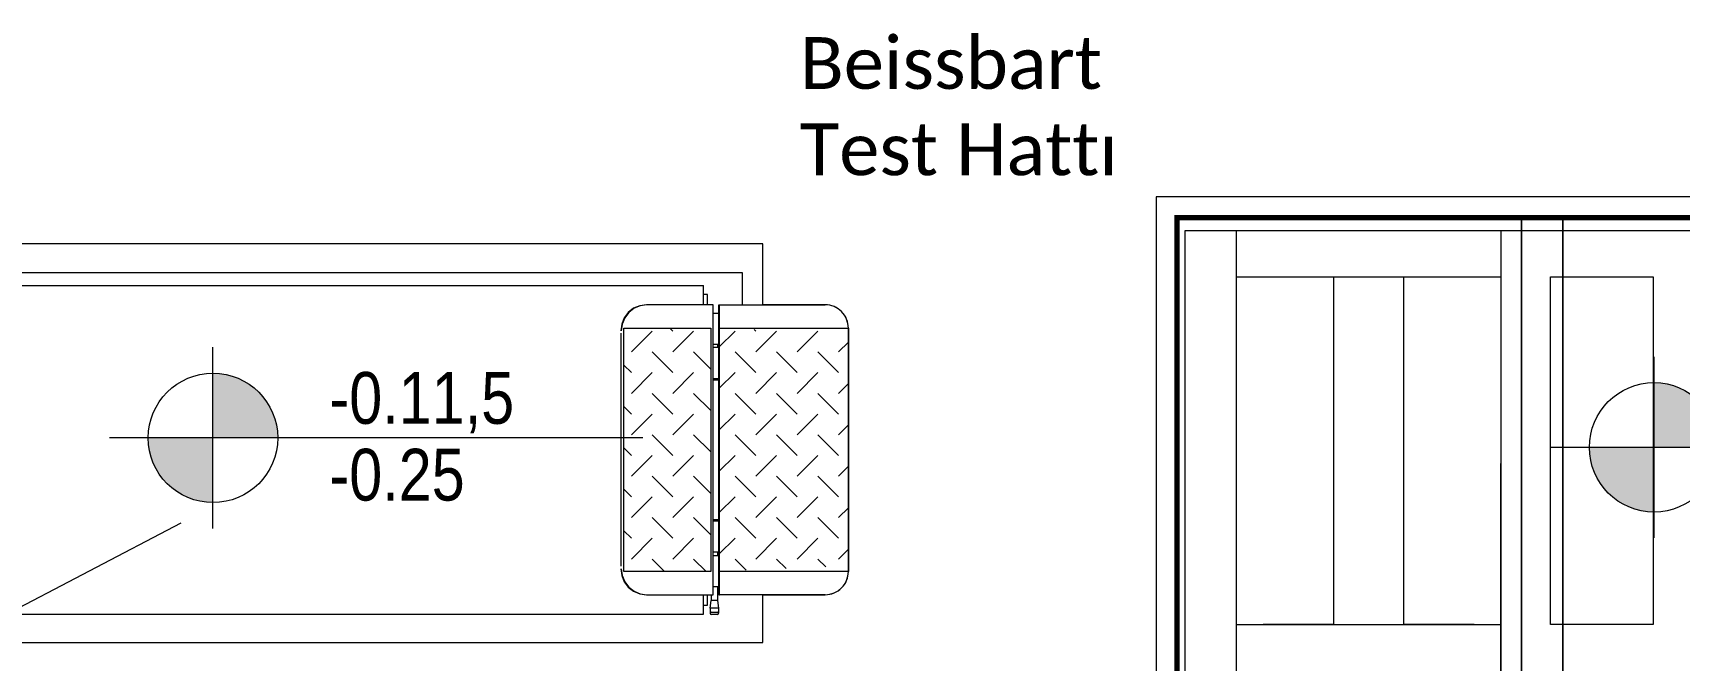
# Model space of a CAD drawing. Extents: x -1133 to 23780, y -1311 to 8245.
# Drawn here: x 1708.2 to 2026.1, y 3105.6 to 3226.8 of the extents above; entities that cross this region are included whole.
import ezdxf
from ezdxf.enums import TextEntityAlignment as Align

# ---------------------------------------------------------------- set-up
doc = ezdxf.new("R2010")
doc.units = 0
doc.header["$MEASUREMENT"] = 0
doc.layers.get('0').update_dxf_attribs({"color": 9, "lineweight": 9})
for name, color, linetype, lineweight in [('21', 9, 'Continuous', 9), ('32-ekipman', 9, 'Continuous', 9), ('40', 9, 'Continuous', 9)]:
    doc.layers.add(name, color=color, linetype=linetype, lineweight=lineweight)
doc.styles.add('Arial', font='arial.ttf', dxfattribs={"height": 2.5})
doc.styles.add('MuuM_TEXT-STANDART', font='ARIALN.TTF')

# ---------------------------------------------------------------- blocks, each defined once
blk = doc.blocks.new('A$C0F1C398A')
for p, q in [((111.38, 501.1), (111.38, 526)), ((111.38, 526), (158.38, 526)), ((115.98, 524.1), (114.07, 526)), ((123.98, 524.1), (122.07, 526)), ((130.07, 526), (131.98, 524.1)), ((139.98, 524.1), (138.07, 526)), ((147.98, 524.1), (146.07, 526)), ((155.98, 524.1), (154.07, 526)), ((158.38, 526), (158.38, 501.1)), ((106.88, 501), (106.88, 521.5)), ((115.98, 520.1), (119.98, 524.1)), ((123.98, 520.1), (127.98, 524.1)), ((131.98, 520.1), (135.98, 524.1)), ((139.98, 520.1), (143.98, 524.1)), ((147.98, 520.1), (151.98, 524.1)), ((155.98, 520.1), (157.5, 521.62)), ((162.88, 521.5), (162.88, 501.1)), ((115.98, 516.1), (111.98, 520.1)), ((123.98, 516.1), (119.98, 520.1)), ((127.98, 520.1), (131.98, 516.1)), ((139.98, 516.1), (135.98, 520.1)), ((147.98, 516.1), (143.98, 520.1)), ((155.98, 516.1), (151.98, 520.1)), ((115.98, 512.1), (119.98, 516.1)), ((123.98, 512.1), (127.98, 516.1)), ((131.98, 512.1), (135.98, 516.1)), ((139.98, 512.1), (143.98, 516.1)), ((147.98, 512.1), (151.98, 516.1)), ((115.98, 508.1), (111.98, 512.1)), ((123.98, 508.1), (119.98, 512.1)), ((127.98, 512.1), (131.98, 508.1)), ((139.98, 508.1), (135.98, 512.1)), ((147.98, 508.1), (143.98, 512.1)), ((155.98, 508.1), (151.98, 512.1)), ((155.98, 512.1), (157.83, 513.95)), ((100.63, 20.5), (100.63, 505.5)), ((100.63, 505.5), (106.88, 505.5)), ((111.67, 507.79), (111.98, 508.1)), ((115.98, 504.1), (119.98, 508.1)), ((123.98, 504.1), (127.98, 508.1)), ((131.98, 504.1), (135.98, 508.1)), ((139.98, 504.1), (143.98, 508.1)), ((147.98, 504.1), (151.98, 508.1)), ((155.98, 504.1), (158.16, 506.28)), ((111.45, 502.71), (111.45, 502.65)), ((115.08, 500.99), (111.98, 504.1)), ((123.07, 501), (119.98, 504.1)), ((127.98, 504.1), (131.07, 501)), ((139.07, 501), (135.98, 504.1)), ((147.07, 501), (143.98, 504.1)), ((155.07, 501), (151.98, 504.1)), ((158.32, 502.65), (158.32, 502.71)), ((162.88, 501.1), (106.88, 501.1)), ((106.88, 501), (106.88, 501.08)), ((162.88, 501), (106.88, 501)), ((162.88, 499.87), (106.88, 499.87)), ((106.88, 499.87), (106.88, 487.07)), ((108.48, 499.87), (108.48, 501)), ((111.38, 499.42), (158.38, 499.42)), ((111.38, 482.63), (111.38, 499.42)), ((114.48, 499.87), (114.48, 501)), ((114.48, 500.7), (115.08, 500.7)), ((115.08, 499.87), (115.08, 501)), ((115.98, 496.1), (119.3, 499.42)), ((121.08, 499.87), (121.08, 501)), ((121.08, 500.7), (121.38, 500.7)), ((121.38, 499.87), (121.38, 501)), ((123.98, 496.1), (127.3, 499.42)), ((131.98, 496.1), (135.3, 499.42)), ((139.98, 496.1), (143.3, 499.42)), ((147.98, 496.1), (151.3, 499.42)), ((148.38, 499.87), (148.38, 501)), ((148.38, 500.7), (148.68, 500.7)), ((148.68, 501), (148.68, 499.87)), ((154.68, 501), (154.68, 499.87)), ((154.68, 500.7), (155.28, 500.7)), ((155.28, 499.87), (155.28, 501)), ((158.38, 499.42), (158.38, 482.63)), ((161.28, 499.87), (161.28, 501)), ((161.28, 500.7), (163.97, 500.7)), ((162.88, 501), (162.88, 501.08)), ((162.88, 487.07), (162.88, 499.87)), ((162.88, 499.49), (163.97, 499.49)), ((163.97, 500.7), (165.47, 500.9)), ((163.97, 500.7), (163.97, 499.49)), ((165.47, 499.3), (163.97, 499.49)), ((165.47, 500.9), (166.47, 500.9)), ((165.47, 500.9), (165.47, 499.3)), ((165.47, 499.3), (166.47, 499.3)), ((166.27, 499.5), (166.27, 500.7)), ((166.67, 500.7), (166.67, 499.5)), ((103.13, 181.93), (103.13, 498)), ((106.88, 498), (103.13, 498)), ((106.88, 498.8), (104.88, 498.8)), ((104.88, 498.8), (104.88, 498)), ((115.98, 492.1), (111.98, 496.1)), ((123.98, 492.1), (119.98, 496.1)), ((127.98, 496.1), (131.98, 492.1)), ((139.98, 492.1), (135.98, 496.1)), ((147.98, 492.1), (143.98, 496.1)), ((155.98, 492.1), (151.98, 496.1)), ((155.98, 496.1), (158.38, 498.51)), ((164.88, 498.8), (162.88, 498.8)), ((166.63, 498), (162.88, 498)), ((164.88, 498), (164.88, 498.8)), ((166.63, 28), (166.63, 498)), ((111.38, 491.51), (111.98, 492.1)), ((115.98, 488.1), (119.98, 492.1)), ((123.98, 488.1), (127.98, 492.1)), ((131.98, 488.1), (135.98, 492.1)), ((139.98, 488.1), (143.98, 492.1)), ((147.98, 488.1), (151.98, 492.1)), ((155.98, 488.1), (158.38, 490.51)), ((115.98, 484.1), (111.98, 488.1)), ((123.98, 484.1), (119.98, 488.1)), ((127.98, 488.1), (131.98, 484.1)), ((139.98, 484.1), (135.98, 488.1)), ((147.98, 484.1), (143.98, 488.1)), ((155.98, 484.1), (151.98, 488.1)), ((162.71, 485.79), (162.88, 487.07)), ((118.51, 482.63), (119.98, 484.1)), ((126.51, 482.63), (127.98, 484.1)), ((134.51, 482.63), (135.98, 484.1)), ((142.51, 482.63), (143.98, 484.1)), ((150.51, 482.63), (151.98, 484.1)), ((110.59, 482.22), (111.88, 482.05)), ((158.38, 482.63), (111.38, 482.63)), ((112.38, 482.05), (112.38, 482.04)), ((112.38, 482.04), (157.38, 482.04)), ((157.38, 482.05), (157.38, 482.04))]:
    blk.add_line(p, q)
for points in [[(106.88, 487.07), (107.05, 485.79), (107.55, 484.6), (108.35, 483.58), (109.38, 482.8), (110.59, 482.31), (111.88, 482.14)], [(106.88, 486.98), (107.05, 485.7), (107.55, 484.52), (108.35, 483.5), (109.38, 482.71), (110.59, 482.22)], [(157.88, 482.05), (159.18, 482.22), (160.38, 482.71), (161.42, 483.5), (162.21, 484.52), (162.71, 485.7), (162.88, 486.98)], [(157.88, 482.14), (159.18, 482.31), (160.38, 482.8), (161.42, 483.58), (162.21, 484.6), (162.71, 485.79)]]:
    blk.add_lwpolyline(points)
for centre, radius, start, end in [((111.38, 521.5), 4.5, 90, 180), ((158.38, 521.5), 4.5, 0, 90), ((166.47, 500.7), 0.2, 0, 180), ((166.47, 499.5), 0.2, 180, 0)]:
    blk.add_arc(centre, radius, start, end)
blk = doc.blocks.new('p-audi-test hattı')
at = {"color": 0, "linetype": 'ByBlock', "lineweight": 0}
for p, q in [((-106.5, -0.62), (-106.5, 234)), ((-106.5, 234), (-60.04, 234)), ((-60.04, 234), (-60.11, -0.62)), ((-60.04, -0.62), (-60.04, 234)), ((-60.04, 234), (0.91, 234)), ((-60.04, 234), (-9.08, 234)), ((0.91, 234), (-9.08, 234)), ((-9.05, 234), (-9.05, -0.62)), ((-9.05, 234), (-9.05, -0.62)), ((0.91, 234), (0.91, -0.62)), ((-89.44, 225.03), (-69.65, 225.03)), ((-89.44, 157.84), (-89.44, 225.03)), ((-69.65, 225.03), (-69.65, 157.84)), ((-9.05, 225.05), (-60.04, 225.05)), ((-54.94, 157.85), (-54.94, 225.05)), ((-54.94, 225.05), (-41.34, 225.05)), ((-41.34, 225.05), (-41.34, 157.85)), ((-27.75, 157.85), (-27.75, 225.05)), ((-27.75, 225.05), (-14.15, 225.05)), ((-69.65, 157.84), (-89.44, 157.84)), ((-9.05, 157.85), (-60.04, 157.85)), ((-60.04, 157.34), (-59.7, 157.85)), ((-41.34, 157.85), (-54.94, 157.85)), ((-14.15, 157.85), (-27.75, 157.85)), ((-89.44, 75.51), (-69.65, 75.51)), ((-89.44, 8.32), (-89.44, 75.51)), ((-69.65, 75.51), (-69.65, 8.32)), ((-9.05, 75.53), (-60.04, 75.53)), ((-54.94, 75.53), (-41.34, 75.53)), ((-41.34, 75.53), (-41.34, 8.33)), ((-27.75, 8.33), (-27.75, 75.53)), ((-27.75, 75.53), (-14.15, 75.53)), ((-69.65, 8.32), (-89.44, 8.32)), ((-9.05, 8.33), (-60.04, 8.33)), ((-41.34, 8.33), (-54.94, 8.33)), ((-14.15, 8.33), (-27.75, 8.33)), ((-60.11, -0.62), (-106.5, -0.62)), ((0.91, -0.62), (-60.04, -0.62))]:
    blk.add_line(p, q, dxfattribs=at)
blk = doc.blocks.new('p-mekanik_test_hattı')
at = {"rotation": 180}
blk.add_blockref('p-audi-test hattı', (5.91, 239), dxfattribs=at)
blk = doc.blocks.new('p-mek. tesisat-zemin')
blk.add_line((38, -565), (493, -565))
blk.add_lwpolyline([(568.93, -478.9), (568.93, -724.9), (692.43, -724.9), (692.43, -478.9)], close=True)
at = {"const_width": 1}
blk.add_lwpolyline([(572.93, -482.9), (572.93, -720.9), (688.43, -720.9), (688.43, -482.9), (572.93, -482.9)], dxfattribs=at)
for points in [[(639.43, -631.65), (639.43, -631.65), (639.43, -482.9), (639.43, -720.9)], [(647.43, -631.65), (647.43, -631.65), (647.43, -482.9), (647.43, -720.9)]]:
    blk.add_lwpolyline(points)
blk.add_lwpolyline([(38, -565), (493, -565), (493, -555.75), (505, -555.75, 0.414214), (509.5, -551.25), (509.5, -504.25, 0.414217), (505, -499.75), (493, -499.75), (493, -488), (0, -488)], format="xyb")
at = {"layer": '40'}
blk.add_blockref('p-mekanik_test_hattı', (569.5, -725), dxfattribs=at)
at = {"layer": '40', "rotation": 270}
blk.add_blockref('A$C0F1C398A', (-16.5, -392.87), dxfattribs=at)
blk = doc.blocks.new('0_elevationtarget-p')
h = blk.add_hatch(color=256)
h.paths.add_polyline_path([(2.5, 0, 0.414214), (0, 2.5), (0, 0)])
h.paths.add_polyline_path([(0, 0), (-2.5, 0, 0.414214), (0, -2.5)])
blk.add_line((0, -3.5), (0, 3.5))
blk.add_lwpolyline([(16.605, 0), (-4, 0)])
blk.add_circle((0, 0), 2.5)
at = {"style": 'Arial'}
blk.add_attdef('BITMISKOT', text='', height=2, dxfattribs=at).set_placement((4.5, 0), align=Align.BOTTOM_LEFT)
blk.add_attdef('KABAKOT', text='', height=2, dxfattribs=at).set_placement((4.5, -0.592), align=Align.TOP_LEFT)

msp = doc.modelspace()

# ---------------------------------------------------------------- linework, layer by layer
at = {"layer": '21'}
msp.add_line((1736.82, 3132.06), (1651.97, 3087.68), dxfattribs=at)

# ---------------------------------------------------------------- block references
ref = msp.add_blockref('0_elevationtarget-p', (1743.01, 3148.54), dxfattribs=dict(at, xscale=5, yscale=5, zscale=0.5))
ref.add_attrib('BITMISKOT', '-0.11,5', dxfattribs={"layer": '0', "height": 10, "style": 'MuuM_TEXT-STANDART'}).set_placement((1765.51, 3148.27), align=Align.BOTTOM_LEFT)
ref.add_attrib('KABAKOT', '-0.25', dxfattribs={"layer": '0', "height": 10, "style": 'MuuM_TEXT-STANDART'}).set_placement((1765.51, 3133.44), align=Align.BOTTOM_LEFT)
ref = msp.add_blockref('0_elevationtarget-p', (2021.27, 3146.72), dxfattribs=dict(at, xscale=5, yscale=5, zscale=0.5))
ref.add_attrib('BITMISKOT', '-0.23', dxfattribs={"layer": '0', "height": 10, "style": 'MuuM_TEXT-STANDART'}).set_placement((2043.77, 3146.45), align=Align.BOTTOM_LEFT)
ref.add_attrib('KABAKOT', '-0.25', dxfattribs={"layer": '0', "height": 10, "style": 'MuuM_TEXT-STANDART'}).set_placement((2043.77, 3131.62), align=Align.BOTTOM_LEFT)
at = {"layer": '32-ekipman'}
msp.add_blockref('p-mek. tesisat-zemin', (1356.21, 3674), dxfattribs=at)

# ---------------------------------------------------------------- texts
at = {"layer": '21', "insert": (1856.33, 3199.17), "char_height": 10, "width": 214.3961, "attachment_point": 7, "style": 'MuuM_TEXT-STANDART'}
msp.add_mtext('{\\fCalibri|b0|i0|c162|p34;Beissbart\\P\\fCalibri|b0|i0|c0|p34;Test Hattı}', dxfattribs=at)

doc.saveas('drawing.dxf')
